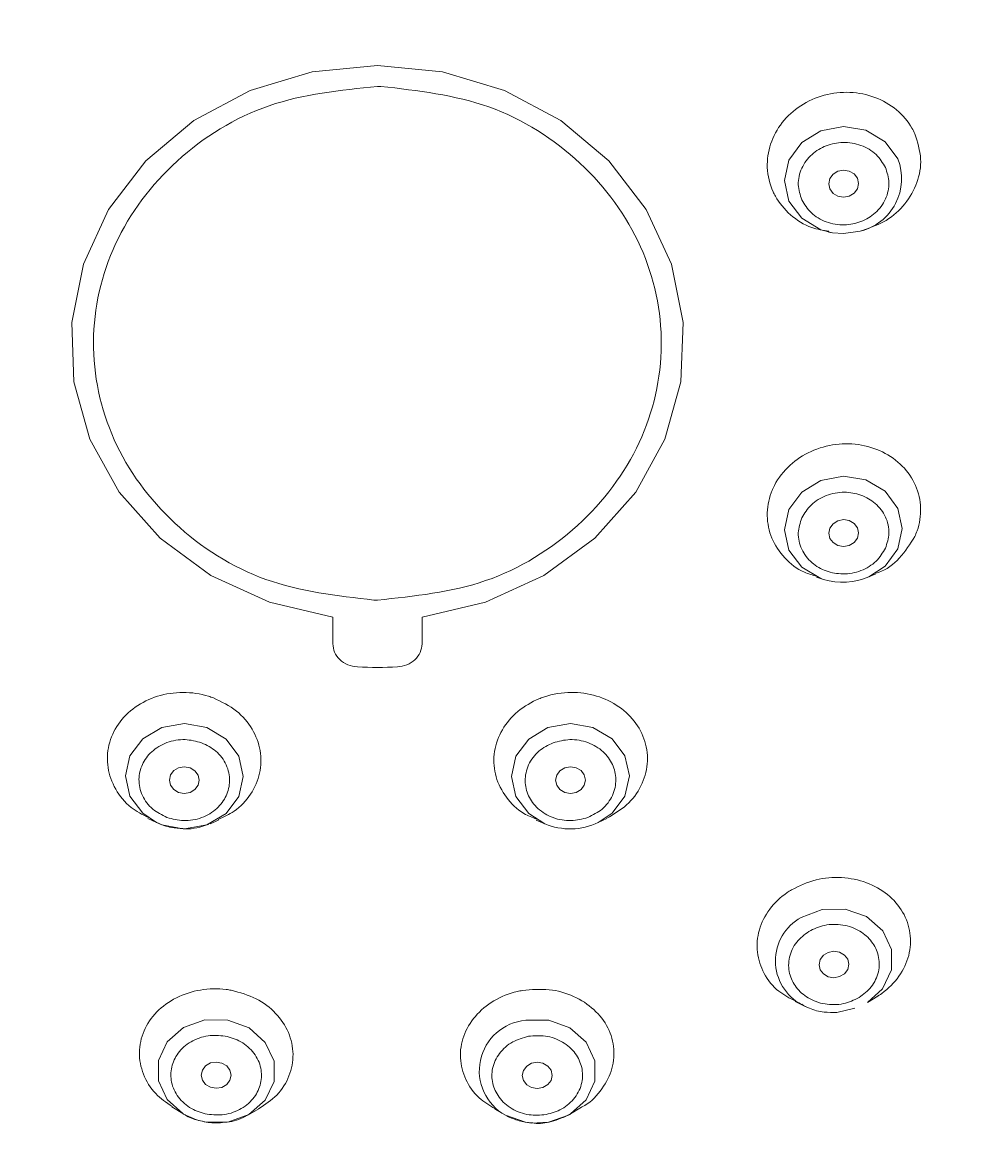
# Model space of a CAD drawing. Extents: x -6207 to -5787, y -4608 to -3937.
# Drawn here: x -6076.04 to -6070.98, y -4193.41 to -4187.4 of the extents above; entities that cross this region are included whole.
import ezdxf

# ---------------------------------------------------------------- set-up
doc = ezdxf.new("R2010")
doc.units = 0
doc.header["$LTSCALE"] = 7
doc.layers.get('0').update_dxf_attribs({"color": 2, "linetype": 'CONTINUOUS'})

msp = doc.modelspace()

# ---------------------------------------------------------------- linework, layer by layer
at = {"color": 7, "linetype": 'Continuous', "lineweight": 15}
for p, q in [((-6074.13455, -4187.74505), (-6074.11607, -4187.74515)), ((-6071.71446, -4188.5272), (-6071.69301, -4188.53063)), ((-6071.54444, -4188.52199), (-6071.52252, -4188.51581)), ((-6071.49863, -4190.3774), (-6071.46022, -4190.36045)), ((-6071.7794, -4190.37923), (-6071.74202, -4190.39096)), ((-6074.15307, -4190.50192), (-6074.13457, -4190.50203)), ((-6074.37417, -4190.7369), (-6074.37423, -4190.59355)), ((-6073.89489, -4190.59355), (-6073.89496, -4190.7369)), ((-6075.36532, -4191.67372), (-6075.31885, -4191.69613)), ((-6075.03233, -4191.70255), (-6074.9862, -4191.6828)), ((-6073.28284, -4191.68284), (-6073.23679, -4191.70255)), ((-6072.95028, -4191.69613), (-6072.90342, -4191.67353)), ((-6071.50517, -4192.6625), (-6071.44975, -4192.62718)), ((-6071.89448, -4192.65728), (-6071.83931, -4192.68341)), ((-6071.83931, -4192.68341), (-6071.85898, -4192.67325)), ((-6071.66957, -4192.7155), (-6071.57423, -4192.6917)), ((-6075.23673, -4193.22247), (-6075.17839, -4193.25826)), ((-6074.82954, -4193.26585), (-6074.771, -4193.23337)), ((-6073.50548, -4193.23481), (-6073.44719, -4193.26717)), ((-6073.09831, -4193.25964), (-6073.03973, -4193.22372))]:
    msp.add_line(p, q, dxfattribs=at)
at = {"color": 8, "linetype": 'Continuous', "lineweight": 15}
for p, q in [((-6075.06076, -4193.30275), (-6075.10524, -4193.29167)), ((-6073.21645, -4193.30421), (-6073.30791, -4193.30867)), ((-6073.10876, -4193.26578), (-6073.21645, -4193.30421))]:
    msp.add_line(p, q, dxfattribs=at)
at = {"color": 7, "linetype": 'Continuous', "lineweight": 15, "flags": 128}
for points in [[(-6074.37423, -4190.59355), (-6074.71414, -4190.51392), (-6075.02763, -4190.37077), (-6075.30039, -4190.17063), (-6075.51998, -4189.92264), (-6075.6764, -4189.6381), (-6075.76252, -4189.32998), (-6075.77439, -4189.01233), (-6075.71149, -4188.69965), (-6075.57668, -4188.40618), (-6075.37611, -4188.14531), (-6075.11893, -4187.92895), (-6074.81685, -4187.76694), (-6074.48367, -4187.66667), (-6074.13456, -4187.63275), (-6073.78546, -4187.66667), (-6073.45227, -4187.76694), (-6073.1502, -4187.92895), (-6072.89301, -4188.14531), (-6072.69244, -4188.40618), (-6072.55763, -4188.69965), (-6072.49473, -4189.01233), (-6072.5066, -4189.32998), (-6072.59272, -4189.6381), (-6072.74914, -4189.92264), (-6072.96873, -4190.17063), (-6073.24149, -4190.37077), (-6073.55498, -4190.51392), (-6073.89489, -4190.59355)], [(-6071.71377, -4188.268), (-6071.70768, -4188.29578), (-6071.69034, -4188.3192), (-6071.66439, -4188.33471), (-6071.63378, -4188.33993), (-6071.60317, -4188.33408), (-6071.57723, -4188.31805), (-6071.5599, -4188.29426), (-6071.55382, -4188.26636), (-6071.55992, -4188.23858), (-6071.57726, -4188.21516), (-6071.60321, -4188.19965), (-6071.63382, -4188.19443), (-6071.66442, -4188.20028), (-6071.69036, -4188.21631), (-6071.70769, -4188.2401), (-6071.71377, -4188.268)], [(-6071.54444, -4188.52199), (-6071.63491, -4188.53494), (-6071.69301, -4188.53063)], [(-6071.71377, -4190.14331), (-6071.70769, -4190.17082), (-6071.69036, -4190.19402), (-6071.66442, -4190.20938), (-6071.63382, -4190.21455), (-6071.60321, -4190.20875), (-6071.57726, -4190.19286), (-6071.55992, -4190.16929), (-6071.55382, -4190.14166), (-6071.5599, -4190.11414), (-6071.57723, -4190.09094), (-6071.60317, -4190.07558), (-6071.63378, -4190.07041), (-6071.66439, -4190.0762), (-6071.69034, -4190.09209), (-6071.70768, -4190.11566), (-6071.71377, -4190.14331)], [(-6075.17041, -4191.54009), (-6075.1398, -4191.53478), (-6075.11384, -4191.51938), (-6075.0965, -4191.49624), (-6075.09041, -4191.46888), (-6075.0965, -4191.44146), (-6075.11384, -4191.41816), (-6075.1398, -4191.40253), (-6075.17041, -4191.39695), (-6075.20102, -4191.40225), (-6075.22698, -4191.41765), (-6075.24432, -4191.44079), (-6075.25041, -4191.46816), (-6075.24432, -4191.49557), (-6075.22698, -4191.51888), (-6075.20102, -4191.5345), (-6075.17041, -4191.54009)], [(-6073.09871, -4191.54009), (-6073.0681, -4191.5345), (-6073.04215, -4191.51888), (-6073.0248, -4191.49557), (-6073.01871, -4191.46816), (-6073.0248, -4191.44079), (-6073.04215, -4191.41765), (-6073.0681, -4191.40225), (-6073.09871, -4191.39695), (-6073.12932, -4191.40253), (-6073.15528, -4191.41816), (-6073.17262, -4191.44146), (-6073.17871, -4191.46888), (-6073.17262, -4191.49624), (-6073.15528, -4191.51938), (-6073.12932, -4191.53478), (-6073.09871, -4191.54009)], [(-6075.17734, -4191.73003), (-6075.29087, -4191.70808), (-6075.31885, -4191.69613)], [(-6071.6857, -4192.52884), (-6071.65509, -4192.52303), (-6071.62915, -4192.50732), (-6071.61182, -4192.4841), (-6071.60573, -4192.4569), (-6071.61182, -4192.42986), (-6071.62915, -4192.4071), (-6071.65509, -4192.3921), (-6071.6857, -4192.38711), (-6071.7163, -4192.39292), (-6071.74224, -4192.40863), (-6071.75957, -4192.43185), (-6071.76566, -4192.45905), (-6071.75957, -4192.48609), (-6071.74224, -4192.50885), (-6071.7163, -4192.52386), (-6071.6857, -4192.52884)], [(-6074.99939, -4193.12248), (-6074.96878, -4193.11726), (-6074.94282, -4193.10208), (-6074.92548, -4193.07927), (-6074.91939, -4193.05229), (-6074.92548, -4193.02525), (-6074.94282, -4193.00227), (-6074.96878, -4192.98684), (-6074.99939, -4192.98132), (-6075.03, -4192.98654), (-6075.05596, -4193.00172), (-6075.0733, -4193.02454), (-6075.07939, -4193.05151), (-6075.0733, -4193.07855), (-6075.05596, -4193.10153), (-6075.03, -4193.11696), (-6074.99939, -4193.12248)], [(-6073.27729, -4193.12384), (-6073.24667, -4193.11832), (-6073.22072, -4193.10289), (-6073.20338, -4193.07992), (-6073.19729, -4193.05287), (-6073.20338, -4193.0259), (-6073.22072, -4193.00309), (-6073.24667, -4192.98792), (-6073.27729, -4192.98268), (-6073.3079, -4192.9882), (-6073.33385, -4193.00363), (-6073.35119, -4193.02661), (-6073.35728, -4193.05365), (-6073.35119, -4193.08062), (-6073.33385, -4193.10344), (-6073.3079, -4193.11862), (-6073.27729, -4193.12384)], [(-6075.10524, -4193.29167), (-6075.17469, -4193.2605), (-6075.17839, -4193.25826)], [(-6073.30791, -4193.30867), (-6073.33979, -4193.30468), (-6073.44719, -4193.26717)], [(-6073.09831, -4193.25964), (-6073.10244, -4193.26213), (-6073.10876, -4193.26578)]]:
    msp.add_lwpolyline(points, dxfattribs=at)
at = {"color": 8, "linetype": 'Continuous', "lineweight": 15, "flags": 128}
for points in [[(-6071.69301, -4188.53063), (-6071.75585, -4188.51429), (-6071.85839, -4188.453), (-6071.92691, -4188.36044), (-6071.95098, -4188.25066), (-6071.92694, -4188.1404), (-6071.85845, -4188.04643), (-6071.75592, -4187.98307), (-6071.63498, -4187.95995), (-6071.51404, -4187.98061), (-6071.4115, -4188.04189), (-6071.34298, -4188.13446), (-6071.34298, -4188.13446)], [(-6071.74202, -4190.39096), (-6071.75592, -4190.38627), (-6071.85845, -4190.32559), (-6071.92694, -4190.23391), (-6071.95098, -4190.12518), (-6071.92691, -4190.01593), (-6071.85839, -4189.92282), (-6071.75585, -4189.86002), (-6071.63491, -4189.83708), (-6071.51397, -4189.8575), (-6071.41145, -4189.91818), (-6071.34295, -4190.00986), (-6071.31891, -4190.11861), (-6071.34298, -4190.22784), (-6071.34298, -4190.22784)], [(-6071.34298, -4190.22784), (-6071.4115, -4190.32095), (-6071.49863, -4190.3774)], [(-6075.31885, -4191.69613), (-6075.39344, -4191.64632), (-6075.46197, -4191.55427), (-6075.48605, -4191.44593), (-6075.462, -4191.33781), (-6075.39349, -4191.24635), (-6075.29094, -4191.18548), (-6075.16997, -4191.16449), (-6075.049, -4191.18654), (-6074.94643, -4191.24831), (-6074.8779, -4191.34036), (-6074.85382, -4191.4487), (-6074.87787, -4191.55682), (-6074.94638, -4191.64828), (-6075.04893, -4191.70915), (-6075.1699, -4191.73014), (-6075.17734, -4191.73003)], [(-6073.23679, -4191.70255), (-6073.32274, -4191.64828), (-6073.39125, -4191.55682), (-6073.4153, -4191.4487), (-6073.39122, -4191.34036), (-6073.32269, -4191.24831), (-6073.22012, -4191.18654), (-6073.09915, -4191.16449), (-6072.97818, -4191.18548), (-6072.87563, -4191.24635), (-6072.80712, -4191.33781), (-6072.78307, -4191.44593), (-6072.80715, -4191.55427), (-6072.87569, -4191.64632), (-6072.95028, -4191.69613)], [(-6071.86224, -4192.20525), (-6071.74826, -4192.16204), (-6071.62496, -4192.16055), (-6071.51112, -4192.20098), (-6071.42407, -4192.27719), (-6071.37706, -4192.37756), (-6071.37724, -4192.48683), (-6071.4246, -4192.58835), (-6071.50517, -4192.6625)], [(-6075.17839, -4193.25826), (-6075.26185, -4193.18308), (-6075.30898, -4193.08229), (-6075.30891, -4192.97348), (-6075.26164, -4192.8732), (-6075.17437, -4192.79673), (-6075.06039, -4192.7557), (-6074.93704, -4192.75635), (-6074.82312, -4192.79861), (-6074.73596, -4192.87603), (-6074.68883, -4192.9768), (-6074.6889, -4193.08563), (-6074.73617, -4193.18591), (-6074.82344, -4193.26238), (-6074.93742, -4193.30341), (-6075.06076, -4193.30275), (-6075.06076, -4193.30275)], [(-6073.33909, -4192.75761), (-6073.21575, -4192.75715), (-6073.10185, -4192.79836), (-6073.01473, -4192.87498), (-6072.96766, -4192.97533), (-6072.9678, -4193.08415), (-6073.01513, -4193.18486), (-6073.09831, -4193.25964)]]:
    msp.add_lwpolyline(points, dxfattribs=at)
at = {"color": 8, "linetype": 'Continuous', "lineweight": 15}
for centre, radius, start, end in [((-6071.61167, -4188.24091), 0.28901, 283.451963, 21.611064), ((-6071.73306, -4192.43836), 0.26651, 118.992942, 241.805354), ((-6073.31579, -4193.02881), 0.27219, 94.911025, 241.133654)]:
    msp.add_arc(centre, radius, start, end, dxfattribs=at)
at = {"color": 7, "linetype": 'Continuous', "lineweight": 15}
for centre, radius, start, end in [((-6071.63843, -4190.05939), 0.34738, 252.65008, 293.730427), ((-6074.13456, -4188.73407), 2.12934, 267.114571, 272.885429), ((-6073.10064, -4191.38248), 0.34783, 246.95564, 295.613717)]:
    msp.add_arc(centre, radius, start, end, dxfattribs=at)
for points, knots in [([(-6065.67239, -4187.58913), (-6065.67168, -4187.58019), (-6065.65316, -4187.34703), (-6065.68015, -4186.92057), (-6065.74025, -4186.34745), (-6065.83211, -4185.87392), (-6065.93614, -4185.4672), (-6066.03648, -4185.1492), (-6066.13309, -4184.88299), (-6066.22512, -4184.65255), (-6066.34053, -4184.39115), (-6066.48885, -4184.09032), (-6066.67596, -4183.7531), (-6066.94516, -4183.32484), (-6067.32724, -4182.80655), (-6067.86164, -4182.2106), (-6068.53392, -4181.60435), (-6069.35928, -4181.01748), (-6070.34772, -4180.48583), (-6071.36001, -4180.10361), (-6072.34545, -4179.86053), (-6073.23527, -4179.72406), (-6073.83985, -4179.71115), (-6074.13439, -4179.70486), (-6074.13439, -4179.70486), (-6074.13439, -4179.70486), (-6074.13439, -4179.70486), (-6074.1579, -4179.70436), (-6074.1814, -4179.70386), (-6074.20491, -4179.70336)], [0, 0, 0, 0, 0.0021705, 0.0566299, 0.1034167, 0.1425231, 0.1739392, 0.2054521, 0.2233605, 0.2423696, 0.2652844, 0.2921015, 0.322822, 0.3574412, 0.4124178, 0.4749052, 0.5448835, 0.6223383, 0.7072538, 0.799617, 0.8653591, 0.9344047, 1, 1, 1, 1, 1, 1, 1.0052352, 1.0052352, 1.0052352, 1.0052352]), ([(-6074.13456, -4181.71657), (-6074.45089, -4181.72667), (-6075.09335, -4181.74719), (-6076.05642, -4181.91631), (-6076.93725, -4182.1723), (-6077.72037, -4182.49534), (-6078.40488, -4182.85735), (-6079.04998, -4183.28333), (-6079.64686, -4183.77096), (-6080.18559, -4184.31128), (-6080.65615, -4184.89519), (-6081.05619, -4185.51483), (-6081.41266, -4186.22369), (-6081.6973, -4187.02102), (-6081.87729, -4187.89279), (-6081.93574, -4188.7607), (-6081.87729, -4189.62862), (-6081.69732, -4190.50039), (-6081.41269, -4191.29772), (-6081.05621, -4192.0066), (-6080.65618, -4192.62621), (-6080.18562, -4193.21016), (-6079.64691, -4193.75045), (-6079.05001, -4194.23812), (-6078.40493, -4194.66407), (-6077.72041, -4195.02611), (-6076.93731, -4195.34913), (-6076.05647, -4195.60515), (-6075.0934, -4195.77429), (-6074.4509, -4195.79479), (-6074.13456, -4195.80489)], [0, 0, 0, 0, 0.0388139, 0.0788315, 0.1199757, 0.1521375, 0.1843035, 0.2171494, 0.25, 0.2828461, 0.3156964, 0.3478582, 0.3800245, 0.4211648, 0.461183, 0.4999999, 0.538813, 0.5788316, 0.6199757, 0.6521373, 0.6843034, 0.7171495, 0.7499999, 0.7828461, 0.8156964, 0.8478582, 0.8800242, 0.9211646, 0.9611842, 1, 1, 1, 1]), ([(-6074.13456, -4195.80489), (-6073.81823, -4195.79479), (-6073.17577, -4195.77428), (-6072.2127, -4195.60517), (-6071.33188, -4195.34915), (-6070.54874, -4195.02613), (-6069.86425, -4194.6641), (-6069.21914, -4194.23813), (-6068.62226, -4193.7505), (-6068.08353, -4193.21018), (-6067.61298, -4192.62627), (-6067.21293, -4192.00663), (-6066.85646, -4191.29778), (-6066.57182, -4190.50045), (-6066.39183, -4189.62868), (-6066.33338, -4188.76076), (-6066.39183, -4187.89284), (-6066.5718, -4187.02107), (-6066.85644, -4186.22375), (-6067.21291, -4185.51486), (-6067.61294, -4184.89525), (-6068.0835, -4184.3113), (-6068.62221, -4183.77101), (-6069.21911, -4183.28334), (-6069.86419, -4182.85739), (-6070.54871, -4182.49535), (-6071.33181, -4182.17233), (-6072.21266, -4181.91633), (-6073.17572, -4181.74719), (-6073.81822, -4181.72667), (-6074.13456, -4181.71657)], [0, 0, 0, 0, 0.0388139, 0.0788315, 0.1199758, 0.1521374, 0.1843036, 0.2171495, 0.2500001, 0.2828462, 0.3156966, 0.3478584, 0.3800242, 0.4211645, 0.4611832, 0.5000001, 0.5388131, 0.5788317, 0.6199755, 0.6521375, 0.6843035, 0.7171496, 0.75, 0.7828462, 0.8156966, 0.8478583, 0.8800243, 0.9211646, 0.9611841, 1, 1, 1, 1]), ([(-6074.15307, -4190.50192), (-6074.35132, -4190.47918), (-6074.74783, -4190.43369), (-6075.24919, -4190.11176), (-6075.58235, -4189.65538), (-6075.69672, -4189.11494), (-6075.57509, -4188.5758), (-6075.23583, -4188.12312), (-6074.73018, -4187.80673), (-6074.33309, -4187.76561), (-6074.13455, -4187.74505)], [0, 0, 0, 0, 0.1250002, 0.2499991, 0.3750007, 0.5000009, 0.6249993, 0.7500003, 0.8749997, 1, 1, 1, 1]), ([(-6074.11607, -4187.74515), (-6073.91781, -4187.76789), (-6073.5213, -4187.81337), (-6073.01994, -4188.13532), (-6072.68677, -4188.59169), (-6072.5724, -4189.13213), (-6072.69402, -4189.67127), (-6073.03329, -4190.12395), (-6073.53894, -4190.44036), (-6073.93603, -4190.48147), (-6074.13457, -4190.50203)], [0, 0, 0, 0, 0.12500014, 0.25000051, 0.37499993, 0.49999953, 0.62499951, 0.7499998, 0.87500008, 1, 1, 1, 1]), ([(-6071.71345, -4188.52259), (-6071.74439, -4188.51756), (-6071.82078, -4188.50514), (-6071.9235, -4188.43855), (-6071.9852, -4188.36427), (-6072.02845, -4188.27842), (-6072.05136, -4188.18344), (-6072.03264, -4188.05272), (-6071.96928, -4187.93562), (-6071.86786, -4187.84317), (-6071.73975, -4187.78576), (-6071.5994, -4187.77003), (-6071.46262, -4187.79777), (-6071.34543, -4187.86589), (-6071.28048, -4187.94155), (-6071.25685, -4187.98946), (-6071.25199, -4187.9993)], [0, 0, 0, 0, 0.0558373, 0.1378275, 0.2197038, 0.2368918, 0.3230943, 0.4048788, 0.4867368, 0.5687019, 0.6507688, 0.7328799, 0.8149648, 0.8969602, 0.9788395, 1, 1, 1, 1]), ([(-6071.25199, -4187.9993), (-6071.23755, -4188.04405), (-6071.21001, -4188.12939), (-6071.23393, -4188.26328), (-6071.29889, -4188.37843), (-6071.39856, -4188.46988), (-6071.48269, -4188.49997), (-6071.52312, -4188.51442)], [0, 0, 0, 0, 0.2189661, 0.4176911, 0.6166097, 0.8157883, 1, 1, 1, 1]), ([(-6071.85827, -4188.35405), (-6071.86695, -4188.32732), (-6071.88035, -4188.28607), (-6071.87409, -4188.22787), (-6071.85987, -4188.18436), (-6071.83624, -4188.14409), (-6071.79515, -4188.09934), (-6071.72907, -4188.05898), (-6071.65153, -4188.04374), (-6071.588, -4188.04801), (-6071.5402, -4188.06061), (-6071.4964, -4188.08168), (-6071.44677, -4188.11825), (-6071.42404, -4188.15592), (-6071.40933, -4188.18031)], [0, 0, 0, 0, 0.11972367, 0.18479046, 0.25000149, 0.31506499, 0.38027756, 0.50000296, 0.61972446, 0.68479409, 0.75000346, 0.81507268, 0.88028476, 1, 1, 1, 1]), ([(-6071.40933, -4188.18031), (-6071.40065, -4188.20704), (-6071.38725, -4188.24829), (-6071.39351, -4188.30649), (-6071.40773, -4188.35), (-6071.43135, -4188.39026), (-6071.47244, -4188.43502), (-6071.53853, -4188.47538), (-6071.61607, -4188.49061), (-6071.67959, -4188.48637), (-6071.72739, -4188.47375), (-6071.7712, -4188.45268), (-6071.82084, -4188.41612), (-6071.84356, -4188.37844), (-6071.85827, -4188.35405)], [0, 0, 0, 0, 0.11972286, 0.18478932, 0.25000002, 0.31506301, 0.38027477, 0.50000037, 0.61972127, 0.68478954, 0.75000251, 0.81507043, 0.88027462, 1, 1, 1, 1]), ([(-6071.77777, -4190.37414), (-6071.80056, -4190.36798), (-6071.86732, -4190.34993), (-6071.95481, -4190.27857), (-6072.02568, -4190.17295), (-6072.05126, -4190.04954), (-6072.03525, -4189.95726), (-6071.99876, -4189.86893), (-6071.94117, -4189.78691), (-6071.8276, -4189.7058), (-6071.69396, -4189.66257), (-6071.55325, -4189.6609), (-6071.4213, -4189.70102), (-6071.31309, -4189.77848), (-6071.24083, -4189.8846), (-6071.21311, -4190.00704), (-6071.22698, -4190.10186), (-6071.24773, -4190.15085), (-6071.25199, -4190.16091)], [0, 0, 0, 0, 0.0369745, 0.1083193, 0.179639, 0.2508802, 0.3220209, 0.3369533, 0.4118549, 0.4829155, 0.5540397, 0.6252576, 0.6965626, 0.7679072, 0.8392274, 0.9104704, 0.9816189, 1, 1, 1, 1]), ([(-6071.85827, -4190.06102), (-6071.84356, -4190.03656), (-6071.82085, -4189.9988), (-6071.77123, -4189.96155), (-6071.72746, -4189.93978), (-6071.67963, -4189.92631), (-6071.61611, -4189.92077), (-6071.53853, -4189.93429), (-6071.47247, -4189.97288), (-6071.43137, -4190.01637), (-6071.40776, -4190.05575), (-6071.39351, -4190.09859), (-6071.38724, -4190.15612), (-6071.40065, -4190.19729), (-6071.40933, -4190.22394)], [0, 0, 0, 0, 0.1197158, 0.1847893, 0.2499976, 0.3150654, 0.3802752, 0.4999967, 0.6197149, 0.6847842, 0.75, 0.8150638, 0.8802786, 1, 1, 1, 1]), ([(-6071.40933, -4190.22394), (-6071.42404, -4190.2484), (-6071.44675, -4190.28616), (-6071.49637, -4190.32341), (-6071.54014, -4190.34517), (-6071.58796, -4190.35867), (-6071.65149, -4190.36417), (-6071.72906, -4190.35067), (-6071.79512, -4190.31207), (-6071.83623, -4190.26859), (-6071.85984, -4190.2292), (-6071.87408, -4190.18637), (-6071.88036, -4190.12884), (-6071.86695, -4190.08767), (-6071.85827, -4190.06102)], [0, 0, 0, 0, 0.1197165, 0.184789, 0.249997, 0.3150689, 0.3802771, 0.4999982, 0.6197152, 0.6847856, 0.7500006, 0.8150642, 0.8802788, 1, 1, 1, 1]), ([(-6071.25199, -4190.16091), (-6071.27692, -4190.20101), (-6071.32447, -4190.27749), (-6071.40677, -4190.34259), (-6071.45587, -4190.35699), (-6071.46084, -4190.35844)], [0, 0, 0, 0, 0.4975189, 0.9490693, 1, 1, 1, 1]), ([(-6074.24175, -4190.86071), (-6074.25935, -4190.85807), (-6074.29456, -4190.8528), (-6074.33814, -4190.82383), (-6074.36825, -4190.78375), (-6074.3722, -4190.7525), (-6074.37417, -4190.7369)], [0, 0, 0, 0, 0.2503585, 0.5006997, 0.7506623, 1, 1, 1, 1]), ([(-6073.89496, -4190.7369), (-6073.89694, -4190.75259), (-6073.90091, -4190.78396), (-6073.93121, -4190.82401), (-6073.97476, -4190.85286), (-6074.00984, -4190.85809), (-6074.02737, -4190.86071)], [0, 0, 0, 0, 0.2506884, 0.5010712, 0.7506515, 1, 1, 1, 1]), ([(-6075.36282, -4191.6694), (-6075.39549, -4191.65296), (-6075.46871, -4191.61612), (-6075.54478, -4191.51911), (-6075.58727, -4191.40194), (-6075.58208, -4191.27852), (-6075.53074, -4191.16434), (-6075.43871, -4191.07193), (-6075.31636, -4191.01188), (-6075.1779, -4190.9912), (-6075.07475, -4191.00594), (-6075.02276, -4191.02424), (-6075.01374, -4191.02741)], [0, 0, 0, 0, 0.0891805, 0.1998775, 0.3106757, 0.4216297, 0.5327088, 0.6438494, 0.7549452, 0.8659192, 0.9767424, 1, 1, 1, 1]), ([(-6075.01374, -4191.02741), (-6074.9706, -4191.04837), (-6074.88651, -4191.0892), (-6074.80035, -4191.19204), (-6074.75611, -4191.30897), (-6074.75873, -4191.43264), (-6074.80857, -4191.54656), (-6074.88807, -4191.63476), (-6074.95876, -4191.66596), (-6074.98815, -4191.67894)], [0, 0, 0, 0, 0.1554908, 0.3030041, 0.4506454, 0.5984844, 0.7464989, 0.8946039, 1, 1, 1, 1]), ([(-6073.28072, -4191.67809), (-6073.30396, -4191.66898), (-6073.3693, -4191.64337), (-6073.44836, -4191.56319), (-6073.50556, -4191.4522), (-6073.51574, -4191.32883), (-6073.47894, -4191.20924), (-6073.39917, -4191.10647), (-6073.31506, -4191.05165), (-6073.22018, -4191.01258), (-6073.11584, -4190.99127), (-6072.97395, -4191.00596), (-6072.84831, -4191.05994), (-6072.75073, -4191.14761), (-6072.69227, -4191.25909), (-6072.67948, -4191.38206), (-6072.71447, -4191.50163), (-6072.79, -4191.60636), (-6072.86643, -4191.65101), (-6072.90385, -4191.67287)], [0, 0, 0, 0, 0.03497168, 0.09835451, 0.16181545, 0.22530466, 0.28877357, 0.35217143, 0.41548421, 0.42877297, 0.49543119, 0.55867084, 0.62196577, 0.68534305, 0.74880182, 0.81229207, 0.87576507, 0.93916739, 1, 1, 1, 1]), ([(-6075.26339, -4191.66901), (-6075.29038, -4191.65573), (-6075.33203, -4191.63523), (-6075.3728, -4191.59064), (-6075.39647, -4191.55137), (-6075.41088, -4191.5085), (-6075.41629, -4191.45163), (-6075.40041, -4191.38228), (-6075.35681, -4191.32335), (-6075.30807, -4191.28677), (-6075.26409, -4191.26582), (-6075.21638, -4191.25328), (-6075.15246, -4191.24795), (-6075.10692, -4191.26014), (-6075.07743, -4191.26803)], [0, 0, 0, 0, 0.1197246, 0.1847972, 0.2499967, 0.3150764, 0.3802855, 0.4999996, 0.6197239, 0.6847921, 0.7500027, 0.8150699, 0.8802787, 1, 1, 1, 1]), ([(-6075.07743, -4191.26803), (-6075.05044, -4191.28131), (-6075.00879, -4191.3018), (-6074.96802, -4191.34639), (-6074.94436, -4191.38567), (-6074.92994, -4191.42853), (-6074.92453, -4191.4854), (-6074.94042, -4191.55475), (-6074.98401, -4191.61368), (-6075.03275, -4191.65026), (-6075.07673, -4191.67121), (-6075.12444, -4191.68375), (-6075.18836, -4191.68908), (-6075.2339, -4191.6769), (-6075.26339, -4191.66901)], [0, 0, 0, 0, 0.11971813, 0.1847922, 0.25000481, 0.31507135, 0.38028116, 0.49999662, 0.61972176, 0.68479157, 0.75000277, 0.81507073, 0.88028033, 1, 1, 1, 1]), ([(-6073.00573, -4191.66901), (-6073.03522, -4191.6769), (-6073.08073, -4191.68908), (-6073.14464, -4191.68374), (-6073.19233, -4191.67124), (-6073.23634, -4191.65027), (-6073.28509, -4191.61371), (-6073.3287, -4191.55475), (-6073.34459, -4191.48543), (-6073.33919, -4191.42856), (-6073.32479, -4191.38572), (-6073.30113, -4191.34641), (-6073.26036, -4191.30182), (-6073.21868, -4191.28131), (-6073.19169, -4191.26803)], [0, 0, 0, 0, 0.11972, 0.1847885, 0.2499965, 0.3150708, 0.3802759, 0.5000014, 0.6197174, 0.684786, 0.7499941, 0.8150745, 0.8802824, 1, 1, 1, 1]), ([(-6073.19169, -4191.26803), (-6073.16221, -4191.26014), (-6073.1167, -4191.24795), (-6073.05278, -4191.25329), (-6073.00509, -4191.26579), (-6072.96108, -4191.28676), (-6072.91233, -4191.32332), (-6072.86872, -4191.38228), (-6072.85284, -4191.4516), (-6072.85823, -4191.50848), (-6072.87263, -4191.55132), (-6072.8963, -4191.59062), (-6072.93706, -4191.63521), (-6072.97875, -4191.65572), (-6073.00573, -4191.66901)], [0, 0, 0, 0, 0.1197213, 0.1847899, 0.249996, 0.3150696, 0.3802744, 0.4999982, 0.6197123, 0.6847939, 0.7500014, 0.8150684, 0.8802753, 1, 1, 1, 1]), ([(-6075.31837, -4191.69635), (-6075.29246, -4191.7069), (-6075.24726, -4191.7253), (-6075.1986, -4191.72758), (-6075.17783, -4191.72855)], [0, 0, 0, 0, 0.5731937, 1, 1, 1, 1]), ([(-6075.17783, -4191.72855), (-6075.17364, -4191.729), (-6075.12712, -4191.73401), (-6075.08154, -4191.71922), (-6075.04007, -4191.70576)], [0, 0, 0, 0, 0.0900936, 1, 1, 1, 1]), ([(-6071.9139, -4192.05745), (-6071.87095, -4192.03663), (-6071.78693, -4191.9959), (-6071.64319, -4191.98518), (-6071.50822, -4192.01261), (-6071.39258, -4192.07812), (-6071.31003, -4192.17373), (-6071.26995, -4192.2889), (-6071.27704, -4192.41054), (-6071.33058, -4192.52433), (-6071.40104, -4192.59589), (-6071.44873, -4192.62635), (-6071.45878, -4192.63277)], [0, 0, 0, 0, 0.1118156, 0.2187699, 0.3259143, 0.4333479, 0.5410514, 0.6488844, 0.756645, 0.864164, 0.9713892, 1, 1, 1, 1]), ([(-6071.89274, -4192.6543), (-6071.9238, -4192.63825), (-6071.99409, -4192.60195), (-6072.06641, -4192.50833), (-6072.10391, -4192.39313), (-6072.09334, -4192.27134), (-6072.03686, -4192.15858), (-6071.96664, -4192.09068), (-6071.92137, -4192.06215), (-6071.9139, -4192.05745)], [0, 0, 0, 0, 0.1323325, 0.2994815, 0.4668086, 0.6340034, 0.8008113, 0.9671577, 1, 1, 1, 1]), ([(-6071.55103, -4192.63535), (-6071.57826, -4192.64831), (-6071.6203, -4192.66832), (-6071.6842, -4192.67472), (-6071.73372, -4192.67118), (-6071.78146, -4192.65884), (-6071.83722, -4192.63222), (-6071.89281, -4192.583), (-6071.9234, -4192.51873), (-6071.93041, -4192.46268), (-6071.92555, -4192.4186), (-6071.91082, -4192.37627), (-6071.88046, -4192.32572), (-6071.84398, -4192.29833), (-6071.82036, -4192.2806)], [0, 0, 0, 0, 0.11972, 0.1847909, 0.2500016, 0.3150704, 0.3802815, 0.5000028, 0.6197246, 0.6847924, 0.7499959, 0.8150675, 0.8802774, 1, 1, 1, 1]), ([(-6071.82036, -4192.2806), (-6071.79313, -4192.26763), (-6071.75109, -4192.24761), (-6071.68719, -4192.24124), (-6071.63767, -4192.24475), (-6071.58993, -4192.2571), (-6071.53417, -4192.28372), (-6071.47858, -4192.33294), (-6071.44799, -4192.39721), (-6071.44098, -4192.45327), (-6071.44584, -4192.49735), (-6071.46057, -4192.53968), (-6071.49093, -4192.59023), (-6071.52741, -4192.61762), (-6071.55103, -4192.63535)], [0, 0, 0, 0, 0.1197228, 0.184791, 0.2500005, 0.3150672, 0.3802773, 0.4999967, 0.6197167, 0.6847973, 0.7499999, 0.8150703, 0.8802792, 1, 1, 1, 1]), ([(-6075.2353, -4193.22061), (-6075.26679, -4193.19884), (-6075.33459, -4193.15199), (-6075.39638, -4193.04816), (-6075.41907, -4192.93016), (-6075.39367, -4192.81212), (-6075.32375, -4192.70852), (-6075.21694, -4192.63089), (-6075.08577, -4192.58844), (-6074.9821, -4192.58574), (-6074.92776, -4192.59457), (-6074.9188, -4192.59603)], [0, 0, 0, 0, 0.1072829, 0.2309148, 0.3548899, 0.4791627, 0.6035693, 0.7278795, 0.8519042, 0.9755835, 1, 1, 1, 1]), ([(-6073.35718, -4192.59727), (-6073.3088, -4192.59289), (-6073.21416, -4192.58433), (-6073.07844, -4192.62393), (-6072.96765, -4192.69559), (-6072.89132, -4192.79573), (-6072.8587, -4192.91186), (-6072.87271, -4193.03252), (-6072.93534, -4193.13861), (-6072.99674, -4193.20524), (-6073.03914, -4193.22308), (-6073.03988, -4193.22339)], [0, 0, 0, 0, 0.1291061, 0.2525969, 0.3763073, 0.5003519, 0.6247115, 0.7492142, 0.873639, 0.9977879, 1, 1, 1, 1]), ([(-6074.9188, -4192.59603), (-6074.87237, -4192.60872), (-6074.78152, -4192.63356), (-6074.67447, -4192.71688), (-6074.60473, -4192.82104), (-6074.57929, -4192.93956), (-6074.60174, -4193.05728), (-6074.66584, -4193.16254), (-6074.73707, -4193.20962), (-6074.77166, -4193.23247)], [0, 0, 0, 0, 0.1489631, 0.2914491, 0.4341868, 0.5773142, 0.7207876, 0.8644422, 1, 1, 1, 1]), ([(-6073.50355, -4193.23194), (-6073.5333, -4193.21411), (-6073.60085, -4193.17365), (-6073.66689, -4193.07654), (-6073.69712, -4192.96025), (-6073.67906, -4192.84056), (-6073.61567, -4192.73236), (-6073.51407, -4192.648), (-6073.41998, -4192.60967), (-6073.36606, -4192.59902), (-6073.35718, -4192.59727)], [0, 0, 0, 0, 0.1126379, 0.2556805, 0.3990661, 0.5426128, 0.6860331, 0.8291271, 0.9718303, 1, 1, 1, 1]), ([(-6071.85836, -4192.67146), (-6071.84482, -4192.67912), (-6071.80817, -4192.69986), (-6071.74293, -4192.71559), (-6071.69269, -4192.71553), (-6071.66957, -4192.7155)], [0, 0, 0, 0, 0.2403317, 0.650422, 1, 1, 1, 1]), ([(-6075.04695, -4193.26194), (-6075.07628, -4193.2537), (-6075.12156, -4193.24098), (-6075.17119, -4193.20478), (-6075.20291, -4193.1708), (-6075.22635, -4193.13176), (-6075.24401, -4193.07762), (-6075.24351, -4193.00774), (-6075.21358, -4192.94323), (-6075.17378, -4192.89947), (-6075.13523, -4192.87167), (-6075.0912, -4192.85135), (-6075.02972, -4192.83525), (-6074.98244, -4192.83926), (-6074.95183, -4192.84186)], [0, 0, 0, 0, 0.1197206, 0.1847951, 0.2500036, 0.3150739, 0.3802756, 0.5000038, 0.6197166, 0.6847881, 0.7499961, 0.8150702, 0.8802787, 1, 1, 1, 1]), ([(-6074.95183, -4192.84186), (-6074.9225, -4192.8501), (-6074.87722, -4192.86282), (-6074.82759, -4192.89902), (-6074.79587, -4192.933), (-6074.77243, -4192.97204), (-6074.75477, -4193.02618), (-6074.75527, -4193.09606), (-6074.7852, -4193.16057), (-6074.825, -4193.20433), (-6074.86355, -4193.23213), (-6074.90758, -4193.25245), (-6074.96906, -4193.26855), (-6075.01634, -4193.26454), (-6075.04695, -4193.26194)], [0, 0, 0, 0, 0.1197208, 0.1847945, 0.250003, 0.3150738, 0.3802755, 0.5000039, 0.6197164, 0.6847879, 0.749996, 0.81507, 0.8802786, 1, 1, 1, 1]), ([(-6073.23014, -4193.26337), (-6073.26076, -4193.26592), (-6073.30801, -4193.26986), (-6073.36946, -4193.25368), (-6073.41342, -4193.23333), (-6073.45194, -4193.20544), (-6073.49169, -4193.16163), (-6073.52149, -4193.09703), (-6073.52185, -4193.02719), (-6073.50411, -4192.97307), (-6073.48061, -4192.93409), (-6073.44881, -4192.90013), (-6073.39911, -4192.864), (-6073.35378, -4192.85134), (-6073.32443, -4192.84315)], [0, 0, 0, 0, 0.1197204, 0.1847869, 0.2499962, 0.3150693, 0.3802737, 0.5000046, 0.6197176, 0.6847947, 0.7500019, 0.8150672, 0.8802785, 1, 1, 1, 1]), ([(-6073.32443, -4192.84315), (-6073.29382, -4192.84059), (-6073.24656, -4192.83665), (-6073.18512, -4192.85286), (-6073.14116, -4192.87321), (-6073.10262, -4192.90108), (-6073.0629, -4192.9449), (-6073.03308, -4193.00949), (-6073.03272, -4193.07934), (-6073.05047, -4193.13345), (-6073.07396, -4193.17243), (-6073.10576, -4193.20639), (-6073.15546, -4193.24252), (-6073.2008, -4193.25518), (-6073.23014, -4193.26337)], [0, 0, 0, 0, 0.1197221, 0.1847919, 0.2500025, 0.3150664, 0.3802819, 0.5000011, 0.6197286, 0.6847928, 0.7500004, 0.8150661, 0.8802778, 1, 1, 1, 1]), ([(-6075.17464, -4193.26052), (-6075.15227, -4193.27368), (-6075.12955, -4193.28704), (-6075.10407, -4193.29185), (-6075.10367, -4193.29192)], [0, 0, 0, 0, 0.98443964, 1, 1, 1, 1]), ([(-6075.10367, -4193.29192), (-6075.07656, -4193.29875), (-6075.01971, -4193.31305), (-6074.96137, -4193.30576), (-6074.93085, -4193.30195)], [0, 0, 0, 0, 0.47681374, 1, 1, 1, 1]), ([(-6074.93085, -4193.30195), (-6074.93014, -4193.30191), (-6074.89489, -4193.29981), (-6074.86288, -4193.28321), (-6074.8315, -4193.26694)], [0, 0, 0, 0, 0.019954, 1, 1, 1, 1]), ([(-6073.44004, -4193.27103), (-6073.41859, -4193.28085), (-6073.37644, -4193.30016), (-6073.33029, -4193.30495), (-6073.30762, -4193.3073)], [0, 0, 0, 0, 0.508845, 1, 1, 1, 1]), ([(-6073.30762, -4193.3073), (-6073.3032, -4193.30805), (-6073.26805, -4193.31403), (-6073.19456, -4193.30469), (-6073.1341, -4193.2767), (-6073.10182, -4193.26176)], [0, 0, 0, 0, 0.0627983, 0.4997412, 1, 1, 1, 1])]:
    msp.add_open_spline(points, degree=3, knots=knots, dxfattribs=at)

doc.saveas('drawing.dxf')
